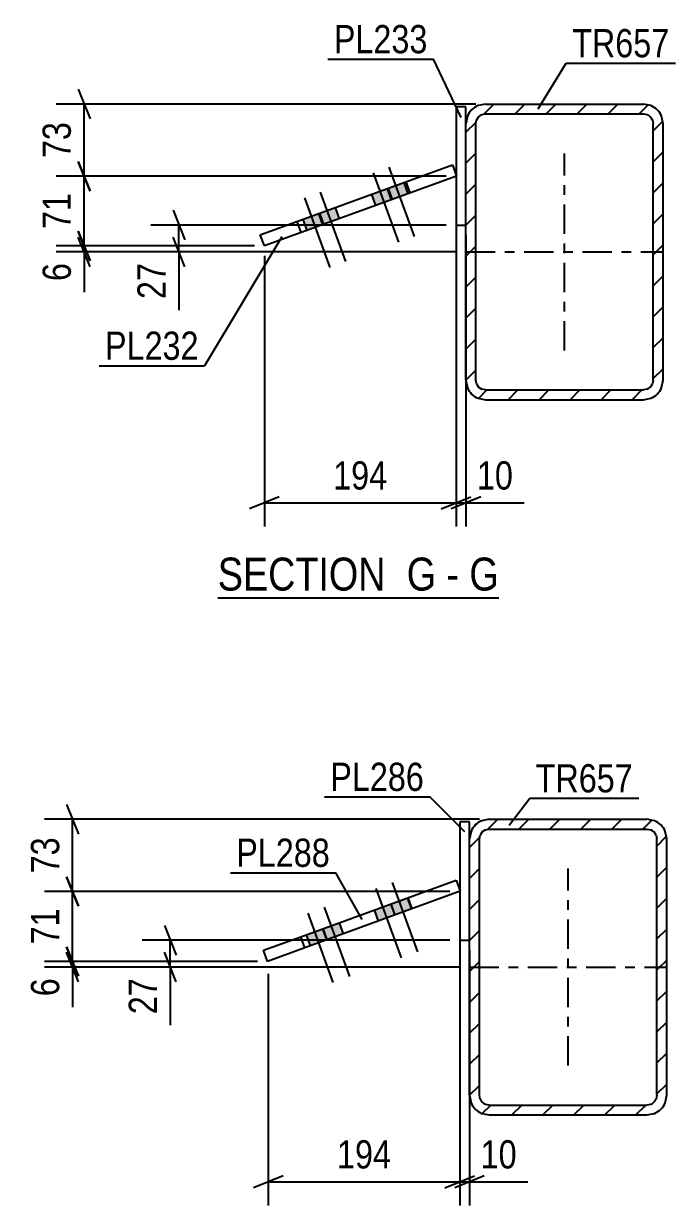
# Model space of a CAD drawing. Header units: millimetres. Extents: x -174 to 1015, y -641 to 200.
# Drawn here: x 482.8 to 548.9, y -450.4 to -330.5 of the extents above; entities that cross this region are included whole.
import ezdxf

# ---------------------------------------------------------------- set-up
doc = ezdxf.new("R2010")
doc.units = ezdxf.units.MM
doc.linetypes.add('DXK_LINE_DOT2', pattern=[3.9198, 1.9599, -1.9599])
doc.linetypes.add('DXK_LINE_DOT3', pattern=[5.9187, 2.979, -0.9799, 0.9799, -0.9799])
doc.styles.add('Arial Narrow', font='ARIALN.TTF', dxfattribs={"height": 0.2})

# ---------------------------------------------------------------- blocks, each defined once
blk = doc.blocks.new('Unknown-814735029-15 - 1856')
at = {"color": 6, "linetype": 'Continuous'}
blk.add_line((502.45, -388.76), (530.95, -388.76), dxfattribs=at)
at = {"color": 0, "linetype": 'Continuous'}
for points in [[(520.56, -388.01), (520.56, -384.51), (502.45, -384.51), (502.45, -388.01)], [(524.59, -388.01), (524.59, -384.51), (521.61, -384.51), (521.61, -388.01)], [(526.91, -388.01), (526.91, -384.51), (525.64, -384.51), (525.64, -388.01)], [(530.95, -388.01), (530.95, -384.51), (527.96, -384.51), (527.96, -388.01)]]:
    blk.add_wipeout(points, dxfattribs=at)
at = {"color": 7, "linetype": 'Continuous', "style": 'Arial Narrow'}
for s, p in [('SECTION ', (502.45, -388.01)), ('G', (521.61, -388.01)), ('G', (527.96, -388.01)), ('-', (525.64, -388.01))]:
    blk.add_text(s, height=3.34, dxfattribs=at).set_placement(p)
blk = doc.blocks.new('Part-814735029-2006 - 1856')
at = {"color": 2, "linetype": 'Continuous'}
for p, q in [((506.76, -351.92), (526.25, -344.83)), ((526.25, -344.83), (526.66, -345.96)), ((526.66, -345.96), (510.9, -351.69)), ((510.9, -351.69), (510.49, -350.57)), ((507.17, -353.05), (506.76, -351.92)), ((510.9, -351.69), (507.17, -353.05))]:
    blk.add_line(p, q, dxfattribs=at)
at = {"color": 7, "linetype": 'DXK_LINE_DOT2'}
blk.add_line((521.96, -347.67), (521.55, -346.54), dxfattribs=at)
blk = doc.blocks.new('Part-814735029-1958 - 1856')
at = {"linetype": 'Continuous'}
h = blk.add_hatch(dxfattribs=at)
h.set_pattern_fill('', scale=0.7, style=0, pattern_type=0)
h.set_pattern_definition([(45, (527.608, -366.6555), (-1.57154, 1.57154), [])])
h.paths.add_polyline_path([(527.61, -340.66), (527.61, -366.66), (527.76, -367.42), (528.19, -368.07), (528.84, -368.5), (529.61, -368.66), (545.61, -368.66), (546.37, -368.5), (547.02, -368.07), (547.46, -367.42), (547.61, -366.66), (547.61, -340.66), (547.46, -339.89), (547.02, -339.24), (546.37, -338.81), (545.61, -338.66), (529.61, -338.66), (528.84, -338.81), (528.19, -339.24), (527.76, -339.89)])
h.paths.add_polyline_path([(528.9, -339.95), (529.23, -339.73), (529.61, -339.66), (545.61, -339.66), (545.99, -339.73), (546.32, -339.95), (546.53, -340.27), (546.61, -340.66), (546.61, -366.66), (546.53, -367.04), (546.32, -367.36), (545.99, -367.58), (545.61, -367.66), (529.61, -367.66), (529.23, -367.58), (528.9, -367.36), (528.68, -367.04), (528.61, -366.66), (528.61, -340.66), (528.68, -340.27)])
at = {"color": 2, "linetype": 'Continuous'}
for p, q in [((529.61, -338.66), (528.84, -338.81)), ((529.61, -338.66), (545.61, -338.66)), ((546.37, -338.81), (545.61, -338.66)), ((527.76, -339.89), (527.61, -340.66)), ((528.61, -340.66), (528.68, -340.27)), ((529.23, -339.73), (529.61, -339.66)), ((529.61, -339.66), (545.61, -339.66)), ((545.61, -339.66), (545.99, -339.73)), ((546.53, -340.27), (546.61, -340.66)), ((547.61, -340.66), (547.46, -339.89)), ((527.61, -366.66), (527.61, -340.66)), ((528.61, -366.66), (528.61, -340.66)), ((546.61, -366.66), (546.61, -340.66)), ((547.61, -366.66), (547.61, -340.66)), ((527.61, -366.66), (527.76, -367.42)), ((528.68, -367.04), (528.61, -366.66)), ((546.61, -366.66), (546.53, -367.04)), ((547.46, -367.42), (547.61, -366.66)), ((529.61, -367.66), (529.23, -367.58)), ((529.61, -367.66), (545.61, -367.66)), ((545.99, -367.58), (545.61, -367.66)), ((528.84, -368.5), (529.61, -368.66)), ((529.61, -368.66), (545.61, -368.66)), ((545.61, -368.66), (546.37, -368.5))]:
    blk.add_line(p, q, dxfattribs=at)
at = {"color": 7, "linetype": 'DXK_LINE_DOT3'}
for p, q in [((537.61, -363.66), (537.61, -343.66)), ((527.61, -353.66), (547.61, -353.66))]:
    blk.add_line(p, q, dxfattribs=at)
at = {"color": 2, "linetype": 'Continuous'}
for centre, radius, start, end in [((529.61, -340.66), 2, 112.5, 157.5), ((545.61, -340.66), 2, 22.5, 67.5), ((529.61, -340.66), 1, 112.5, 157.5), ((545.61, -340.66), 1, 22.5, 67.5), ((529.61, -366.66), 2, 202.5, 247.5), ((529.61, -366.66), 1, 202.5, 247.5), ((545.61, -366.66), 1, 292.5, 337.5), ((545.61, -366.66), 2, 292.5, 337.5)]:
    blk.add_arc(centre, radius, start, end, dxfattribs=at)
blk = doc.blocks.new('Part-814735029-1962 - 1856')
at = {"color": 2, "linetype": 'Continuous'}
for p, q in [((527.61, -338.93), (526.61, -338.93)), ((526.61, -338.93), (526.61, -350.93)), ((527.61, -340.65), (527.61, -338.93)), ((526.61, -350.93), (527.61, -350.93))]:
    blk.add_line(p, q, dxfattribs=at)
at = {"color": 7, "linetype": 'DXK_LINE_DOT2'}
blk.add_line((527.61, -350.93), (527.61, -340.65), dxfattribs=at)
blk = doc.blocks.new('Bolt-814735029-2007 - 1856')
at = {"linetype": 'Continuous'}
for points in [[(518.44, -348.95), (520.13, -348.33), (519.72, -347.21), (518.03, -347.82)], [(520.04, -348.37), (521.73, -347.75), (521.32, -346.62), (519.63, -347.24)], [(511.48, -351.48), (513.17, -350.87), (512.76, -349.74), (511.07, -350.36)], [(513.08, -350.9), (514.77, -350.29), (514.36, -349.16), (512.67, -349.77)]]:
    blk.add_hatch(color=1, dxfattribs=at).paths.add_polyline_path(points)
at = {"color": 1, "linetype": 'Continuous'}
for p, q in [((519.79, -345.05), (522.36, -352.1)), ((518.19, -345.63), (520.76, -352.68)), ((512.83, -347.59), (515.39, -354.63)), ((519.63, -347.24), (520.04, -348.37)), ((519.72, -347.21), (520.13, -348.33)), ((521.32, -346.62), (521.73, -347.75)), ((511.23, -348.17), (513.8, -355.22)), ((518.03, -347.82), (518.44, -348.95)), ((512.67, -349.77), (513.08, -350.9)), ((512.76, -349.74), (513.17, -350.87)), ((514.36, -349.16), (514.77, -350.29)), ((511.07, -350.36), (511.48, -351.48))]:
    blk.add_line(p, q, dxfattribs=at)
blk = doc.blocks.new('Part-814735029-22711 - 22572')
at = {"color": 2, "linetype": 'Continuous'}
for p, q in [((527.98, -411.49), (526.98, -411.49)), ((526.98, -411.49), (526.98, -423.49)), ((527.98, -413.21), (527.98, -411.49)), ((526.98, -423.49), (527.98, -423.49))]:
    blk.add_line(p, q, dxfattribs=at)
at = {"color": 7, "linetype": 'DXK_LINE_DOT2'}
blk.add_line((527.98, -423.49), (527.98, -413.21), dxfattribs=at)
blk = doc.blocks.new('Part-814735029-22747 - 22572')
at = {"linetype": 'Continuous'}
h = blk.add_hatch(dxfattribs=at)
h.set_pattern_fill('', scale=0.7, style=0, pattern_type=0)
h.set_pattern_definition([(45, (527.9847, -439.213), (-1.57154, 1.57154), [])])
h.paths.add_polyline_path([(527.98, -413.21), (527.98, -439.21), (528.14, -439.98), (528.57, -440.63), (529.22, -441.06), (529.98, -441.21), (545.98, -441.21), (546.75, -441.06), (547.4, -440.63), (547.83, -439.98), (547.98, -439.21), (547.98, -413.21), (547.83, -412.45), (547.4, -411.8), (546.75, -411.37), (545.98, -411.21), (529.98, -411.21), (529.22, -411.37), (528.57, -411.8), (528.14, -412.45)])
h.paths.add_polyline_path([(529.28, -412.51), (529.6, -412.29), (529.98, -412.21), (545.98, -412.21), (546.37, -412.29), (546.69, -412.51), (546.91, -412.83), (546.98, -413.21), (546.98, -439.21), (546.91, -439.6), (546.69, -439.92), (546.37, -440.14), (545.98, -440.21), (529.98, -440.21), (529.6, -440.14), (529.28, -439.92), (529.06, -439.6), (528.98, -439.21), (528.98, -413.21), (529.06, -412.83)])
at = {"color": 2, "linetype": 'Continuous'}
for p, q in [((529.98, -411.21), (529.22, -411.37)), ((529.98, -411.21), (545.98, -411.21)), ((546.75, -411.37), (545.98, -411.21)), ((529.6, -412.29), (529.98, -412.21)), ((529.98, -412.21), (545.98, -412.21)), ((545.98, -412.21), (546.37, -412.29)), ((528.14, -412.45), (527.98, -413.21)), ((527.98, -439.21), (527.98, -413.21)), ((528.98, -413.21), (529.06, -412.83)), ((528.98, -439.21), (528.98, -413.21)), ((546.91, -412.83), (546.98, -413.21)), ((546.98, -439.21), (546.98, -413.21)), ((547.98, -413.21), (547.83, -412.45)), ((547.98, -439.21), (547.98, -413.21)), ((527.98, -439.21), (528.14, -439.98)), ((529.06, -439.6), (528.98, -439.21)), ((546.98, -439.21), (546.91, -439.6)), ((547.83, -439.98), (547.98, -439.21)), ((529.22, -441.06), (529.98, -441.21)), ((529.98, -440.21), (529.6, -440.14)), ((529.98, -440.21), (545.98, -440.21)), ((546.37, -440.14), (545.98, -440.21)), ((545.98, -441.21), (546.75, -441.06)), ((529.98, -441.21), (545.98, -441.21))]:
    blk.add_line(p, q, dxfattribs=at)
at = {"color": 7, "linetype": 'DXK_LINE_DOT3'}
for p, q in [((537.98, -436.21), (537.98, -416.21)), ((527.98, -426.21), (547.98, -426.21))]:
    blk.add_line(p, q, dxfattribs=at)
at = {"color": 2, "linetype": 'Continuous'}
for centre, radius, start, end in [((529.98, -413.21), 2, 112.5, 157.5), ((529.98, -413.21), 1, 112.5, 157.5), ((545.98, -413.21), 1, 22.5, 67.5), ((545.98, -413.21), 2, 22.5, 67.5), ((529.98, -439.21), 2, 202.5, 247.5), ((529.98, -439.21), 1, 202.5, 247.5), ((545.98, -439.21), 1, 292.5, 337.5), ((545.98, -439.21), 2, 292.5, 337.5)]:
    blk.add_arc(centre, radius, start, end, dxfattribs=at)
blk = doc.blocks.new('Bolt-814735029-22788 - 22572')
at = {"linetype": 'Continuous'}
for points in [[(520.39, -420.94), (522.08, -420.32), (521.67, -419.19), (519.98, -419.81)], [(518.73, -421.54), (520.42, -420.93), (520.01, -419.8), (518.32, -420.41)], [(513.48, -423.45), (515.17, -422.84), (514.76, -421.71), (513.07, -422.32)], [(511.82, -424.06), (513.51, -423.44), (513.1, -422.31), (511.41, -422.93)]]:
    blk.add_hatch(color=1, dxfattribs=at).paths.add_polyline_path(points)
at = {"color": 1, "linetype": 'Continuous'}
for p, q in [((518.48, -418.23), (521.04, -425.27)), ((520.14, -417.62), (522.71, -424.67)), ((521.67, -419.19), (522.08, -420.32)), ((511.57, -420.74), (514.13, -427.79)), ((513.23, -420.14), (515.8, -427.18)), ((518.32, -420.41), (518.73, -421.54)), ((519.98, -419.81), (520.39, -420.94)), ((520.01, -419.8), (520.42, -420.93)), ((514.76, -421.71), (515.17, -422.84)), ((511.41, -422.93), (511.82, -424.06)), ((513.07, -422.32), (513.48, -423.45)), ((513.1, -422.31), (513.51, -423.44))]:
    blk.add_line(p, q, dxfattribs=at)
blk = doc.blocks.new('Part-814735029-22753 - 22572')
at = {"color": 2, "linetype": 'Continuous'}
for p, q in [((510.87, -423.13), (526.63, -417.39)), ((526.63, -417.39), (527.04, -418.52)), ((527.04, -418.52), (511.28, -424.25)), ((507.07, -424.51), (510.87, -423.13)), ((511.28, -424.25), (510.87, -423.13)), ((511.28, -424.25), (507.48, -425.64)), ((507.48, -425.64), (507.07, -424.51))]:
    blk.add_line(p, q, dxfattribs=at)
at = {"color": 7, "linetype": 'DXK_LINE_DOT2'}
blk.add_line((522.17, -420.29), (521.75, -419.16), dxfattribs=at)
blk = doc.blocks.new('StraightDimension-814735029-22438 - 1856')
at = {"color": 7, "linetype": 'Continuous'}
for p, q in [((497.91, -349.43), (499.11, -352.43)), ((525.61, -350.93), (495.66, -350.93)), ((498.51, -353.66), (498.51, -350.93)), ((499.11, -355.16), (497.91, -352.16)), ((526.61, -353.66), (495.66, -353.66)), ((498.51, -353.66), (498.51, -359.56)), ((498.51, -353.66), (498.51, -359.56))]:
    blk.add_line(p, q, dxfattribs=at)
at = {"color": 0}
blk.add_wipeout([(497.76, -354.18), (493.56, -354.18), (493.56, -359.04), (497.76, -359.04)], dxfattribs=at)
at = {"color": 3, "style": 'Arial Narrow'}
blk.add_text('27', height=2.863, rotation=90.0002, dxfattribs=at).set_placement((497.16, -358.44))
blk = doc.blocks.new('StraightDimension-814735029-22440 - 1856')
at = {"color": 7, "linetype": 'Continuous'}
for p, q in [((488.29, -337.16), (489.49, -340.16)), ((528.61, -338.66), (486.04, -338.66)), ((488.89, -345.98), (488.89, -338.66)), ((489.49, -347.48), (488.29, -344.48)), ((525.61, -345.98), (486.04, -345.98))]:
    blk.add_line(p, q, dxfattribs=at)
at = {"color": 0}
blk.add_wipeout([(488.14, -339.89), (483.94, -339.89), (483.94, -344.74), (488.14, -344.74)], dxfattribs=at)
at = {"color": 3, "style": 'Arial Narrow'}
blk.add_text('73', height=2.863, rotation=90.0002, dxfattribs=at).set_placement((487.54, -344.14))
blk = doc.blocks.new('StraightDimension-814735029-22441 - 1856')
at = {"color": 7, "linetype": 'Continuous'}
for p, q in [((488.29, -344.48), (489.49, -347.48)), ((525.61, -345.98), (486.04, -345.98)), ((488.89, -353.05), (488.89, -345.98)), ((489.49, -354.55), (488.29, -351.55)), ((506.17, -353.05), (486.04, -353.05))]:
    blk.add_line(p, q, dxfattribs=at)
at = {"color": 0}
blk.add_wipeout([(488.14, -347.09), (483.94, -347.09), (483.94, -351.94), (488.14, -351.94)], dxfattribs=at)
at = {"color": 3, "style": 'Arial Narrow'}
blk.add_text('71', height=2.863, rotation=90.0002, dxfattribs=at).set_placement((487.54, -351.34))
blk = doc.blocks.new('StraightDimension-814735029-22442 - 1856')
at = {"color": 7, "linetype": 'Continuous'}
for p, q in [((488.29, -351.55), (489.49, -354.55)), ((489.49, -355.16), (488.29, -352.16)), ((506.17, -353.05), (486.04, -353.05)), ((526.61, -353.66), (486.04, -353.66)), ((488.89, -353.66), (488.89, -353.05)), ((488.89, -353.66), (488.89, -357.73)), ((488.89, -353.66), (488.89, -357.73))]:
    blk.add_line(p, q, dxfattribs=at)
at = {"color": 0}
blk.add_wipeout([(488.14, -354.18), (483.94, -354.18), (483.94, -357.21), (488.14, -357.21)], dxfattribs=at)
at = {"color": 3, "style": 'Arial Narrow'}
blk.add_text('6', height=2.86, rotation=90.0002, dxfattribs=at).set_placement((487.54, -356.61))
blk = doc.blocks.new('StraightDimension-814735029-22445 - 1856')
at = {"color": 7, "linetype": 'Continuous'}
for p, q in [((526.61, -346.98), (526.61, -381.51)), ((527.61, -351.93), (527.61, -381.51)), ((525.11, -379.71), (528.11, -378.51)), ((529.11, -378.51), (526.11, -379.71)), ((526.61, -379.11), (527.61, -379.11)), ((527.61, -379.11), (533.51, -379.11)), ((527.61, -379.11), (533.51, -379.11))]:
    blk.add_line(p, q, dxfattribs=at)
at = {"color": 0}
blk.add_wipeout([(532.99, -378.36), (532.99, -374.16), (528.13, -374.16), (528.13, -378.36)], dxfattribs=at)
at = {"color": 3, "style": 'Arial Narrow'}
blk.add_text('10', height=2.863, dxfattribs=at).set_placement((528.73, -377.76))
blk = doc.blocks.new('StraightDimension-814735029-22446 - 1856')
at = {"color": 7, "linetype": 'Continuous'}
for p, q in [((526.61, -346.98), (526.61, -381.51)), ((507.17, -354.05), (507.17, -381.51)), ((508.67, -378.51), (505.67, -379.71)), ((525.11, -379.71), (528.11, -378.51)), ((507.17, -379.11), (526.61, -379.11))]:
    blk.add_line(p, q, dxfattribs=at)
at = {"color": 0}
blk.add_wipeout([(520.23, -378.36), (520.23, -374.16), (513.55, -374.16), (513.55, -378.36)], dxfattribs=at)
at = {"color": 3, "style": 'Arial Narrow'}
blk.add_text('194', height=2.863, dxfattribs=at).set_placement((514.15, -377.76))
blk = doc.blocks.new('StraightDimension-814735029-23337 - 22572')
at = {"color": 7, "linetype": 'Continuous'}
for p, q in [((487.11, -424.14), (488.31, -427.14)), ((488.31, -427.71), (487.11, -424.71)), ((506.48, -425.64), (484.86, -425.64)), ((526.98, -426.21), (484.86, -426.21)), ((487.71, -426.21), (487.71, -425.64)), ((487.71, -426.21), (487.71, -430.29)), ((487.71, -426.21), (487.71, -430.29))]:
    blk.add_line(p, q, dxfattribs=at)
at = {"color": 0}
blk.add_wipeout([(486.96, -426.74), (482.76, -426.74), (482.76, -429.77), (486.96, -429.77)], dxfattribs=at)
at = {"color": 3, "style": 'Arial Narrow'}
blk.add_text('6', height=2.86, rotation=90.0002, dxfattribs=at).set_placement((486.36, -429.17))
blk = doc.blocks.new('StraightDimension-814735029-23306 - 22572')
at = {"color": 7, "linetype": 'Continuous'}
for p, q in [((497.03, -421.99), (498.23, -424.99)), ((525.98, -423.49), (494.78, -423.49)), ((497.63, -426.21), (497.63, -423.49)), ((498.23, -427.71), (497.03, -424.71)), ((526.98, -426.21), (494.78, -426.21)), ((497.63, -426.21), (497.63, -432.12)), ((497.63, -426.21), (497.63, -432.12))]:
    blk.add_line(p, q, dxfattribs=at)
at = {"color": 0}
blk.add_wipeout([(496.88, -426.74), (492.68, -426.74), (492.68, -431.59), (496.88, -431.59)], dxfattribs=at)
at = {"color": 3, "style": 'Arial Narrow'}
blk.add_text('27', height=2.863, rotation=90.0002, dxfattribs=at).set_placement((496.28, -430.99))
blk = doc.blocks.new('StraightDimension-814735029-23335 - 22572')
at = {"color": 7, "linetype": 'Continuous'}
for p, q in [((487.11, -409.71), (488.31, -412.71)), ((528.98, -411.21), (484.86, -411.21)), ((487.71, -418.54), (487.71, -411.21)), ((488.31, -420.04), (487.11, -417.04)), ((525.98, -418.54), (484.86, -418.54))]:
    blk.add_line(p, q, dxfattribs=at)
at = {"color": 0}
blk.add_wipeout([(486.96, -412.45), (482.76, -412.45), (482.76, -417.3), (486.96, -417.3)], dxfattribs=at)
at = {"color": 3, "style": 'Arial Narrow'}
blk.add_text('73', height=2.863, rotation=90.0002, dxfattribs=at).set_placement((486.36, -416.7))
blk = doc.blocks.new('StraightDimension-814735029-23336 - 22572')
at = {"color": 7, "linetype": 'Continuous'}
for p, q in [((487.11, -417.04), (488.31, -420.04)), ((525.98, -418.54), (484.86, -418.54)), ((487.71, -425.64), (487.71, -418.54)), ((488.31, -427.14), (487.11, -424.14)), ((506.48, -425.64), (484.86, -425.64))]:
    blk.add_line(p, q, dxfattribs=at)
at = {"color": 0}
blk.add_wipeout([(486.96, -419.66), (482.76, -419.66), (482.76, -424.51), (486.96, -424.51)], dxfattribs=at)
at = {"color": 3, "style": 'Arial Narrow'}
blk.add_text('71', height=2.863, rotation=90.0002, dxfattribs=at).set_placement((486.36, -423.91))
blk = doc.blocks.new('StraightDimension-814735029-23427 - 22572')
at = {"color": 7, "linetype": 'Continuous'}
for p, q in [((526.98, -419.54), (526.98, -450.39)), ((527.98, -424.49), (527.98, -450.39)), ((525.48, -448.59), (528.48, -447.39)), ((529.48, -447.39), (526.48, -448.59)), ((526.98, -447.99), (527.98, -447.99)), ((527.98, -447.99), (533.89, -447.99)), ((527.98, -447.99), (533.89, -447.99))]:
    blk.add_line(p, q, dxfattribs=at)
at = {"color": 0}
blk.add_wipeout([(533.37, -447.24), (533.37, -443.04), (528.51, -443.04), (528.51, -447.24)], dxfattribs=at)
at = {"color": 3, "style": 'Arial Narrow'}
blk.add_text('10', height=2.863, dxfattribs=at).set_placement((529.11, -446.64))
blk = doc.blocks.new('StraightDimension-814735029-23428 - 22572')
at = {"color": 7, "linetype": 'Continuous'}
for p, q in [((526.98, -419.54), (526.98, -450.39)), ((507.57, -426.89), (507.57, -450.39)), ((509.07, -447.39), (506.07, -448.59)), ((507.57, -447.99), (526.98, -447.99)), ((525.48, -448.59), (528.48, -447.39))]:
    blk.add_line(p, q, dxfattribs=at)
at = {"color": 0}
blk.add_wipeout([(520.62, -447.24), (520.62, -443.04), (513.94, -443.04), (513.94, -447.24)], dxfattribs=at)
at = {"color": 3, "style": 'Arial Narrow'}
blk.add_text('194', height=2.863, dxfattribs=at).set_placement((514.54, -446.64))
blk = doc.blocks.new('Mark-814735029-22503 - 1856')
at = {"color": 30, "linetype": 'Continuous'}
for p in [(508.94, -352.13), (490.41, -365.2)]:
    blk.add_line(p, (501.11, -365.2), dxfattribs=at)
at = {"color": 0}
blk.add_wipeout([(500.51, -364.6), (500.51, -361.6), (491.01, -361.6), (491.01, -364.6)], dxfattribs=at)
blk.add_wipeout([(500.51, -364.6), (500.51, -361.6), (491.01, -361.6), (491.01, -364.6)], dxfattribs=at)
at = {"color": 3, "style": 'Arial Narrow'}
blk.add_text('PL232', height=2.863, dxfattribs=at).set_placement((491.01, -364.6))
blk = doc.blocks.new('Mark-814735029-22497 - 1856')
at = {"color": 30, "linetype": 'Continuous'}
for p, q in [((534.93, -339.15), (537.79, -334.51)), ((537.79, -334.51), (548.86, -334.51))]:
    blk.add_line(p, q, dxfattribs=at)
at = {"color": 0}
blk.add_wipeout([(548.26, -333.91), (548.26, -330.91), (538.39, -330.91), (538.39, -333.91)], dxfattribs=at)
blk.add_wipeout([(548.26, -333.91), (548.26, -330.91), (538.39, -330.91), (538.39, -333.91)], dxfattribs=at)
at = {"color": 3, "style": 'Arial Narrow'}
blk.add_text('TR657', height=2.863, dxfattribs=at).set_placement((538.39, -333.91))
blk = doc.blocks.new('Mark-814735029-22500 - 1856')
at = {"color": 30, "linetype": 'Continuous'}
for p in [(513.62, -334.1), (527.14, -340.03)]:
    blk.add_line(p, (524.32, -334.1), dxfattribs=at)
at = {"color": 0}
blk.add_wipeout([(523.72, -333.5), (523.72, -330.5), (514.22, -330.5), (514.22, -333.5)], dxfattribs=at)
blk.add_wipeout([(523.72, -333.5), (523.72, -330.5), (514.22, -330.5), (514.22, -333.5)], dxfattribs=at)
at = {"color": 3, "style": 'Arial Narrow'}
blk.add_text('PL233', height=2.863, dxfattribs=at).set_placement((514.22, -333.5))
blk = doc.blocks.new('Mark-814735029-23462 - 22572')
at = {"color": 30, "linetype": 'Continuous'}
for p in [(513.26, -408.94), (527.5, -412.48)]:
    blk.add_line(p, (523.96, -408.94), dxfattribs=at)
at = {"color": 0}
blk.add_wipeout([(523.36, -408.34), (523.36, -405.34), (513.86, -405.34), (513.86, -408.34)], dxfattribs=at)
blk.add_wipeout([(523.36, -408.34), (523.36, -405.34), (513.86, -405.34), (513.86, -408.34)], dxfattribs=at)
at = {"color": 3, "style": 'Arial Narrow'}
blk.add_text('PL286', height=2.863, dxfattribs=at).set_placement((513.86, -408.34))
blk = doc.blocks.new('Mark-814735029-23465 - 22572')
at = {"color": 30, "linetype": 'Continuous'}
for p, q in [((532, -411.82), (534.09, -409.09)), ((534.09, -409.09), (545.16, -409.09))]:
    blk.add_line(p, q, dxfattribs=at)
at = {"color": 0}
blk.add_wipeout([(544.56, -408.49), (544.56, -405.49), (534.69, -405.49), (534.69, -408.49)], dxfattribs=at)
blk.add_wipeout([(544.56, -408.49), (544.56, -405.49), (534.69, -405.49), (534.69, -408.49)], dxfattribs=at)
at = {"color": 3, "style": 'Arial Narrow'}
blk.add_text('TR657', height=2.863, dxfattribs=at).set_placement((534.69, -408.49))
blk = doc.blocks.new('Mark-814735029-23468 - 22572')
at = {"color": 30, "linetype": 'Continuous'}
for p in [(503.72, -416.64), (517.1, -421.37)]:
    blk.add_line(p, (514.42, -416.64), dxfattribs=at)
at = {"color": 0}
blk.add_wipeout([(513.82, -416.04), (513.82, -413.04), (504.32, -413.04), (504.32, -416.04)], dxfattribs=at)
blk.add_wipeout([(513.82, -416.04), (513.82, -413.04), (504.32, -413.04), (504.32, -416.04)], dxfattribs=at)
at = {"color": 3, "style": 'Arial Narrow'}
blk.add_text('PL288', height=2.863, dxfattribs=at).set_placement((504.32, -416.04))

msp = doc.modelspace()

# ---------------------------------------------------------------- block references
for name in ['Part-814735029-1962 - 1856', 'Part-814735029-1958 - 1856', 'Part-814735029-2006 - 1856', 'Bolt-814735029-2007 - 1856', 'Unknown-814735029-15 - 1856', 'Part-814735029-22747 - 22572', 'Part-814735029-22711 - 22572', 'Part-814735029-22753 - 22572', 'Bolt-814735029-22788 - 22572']:
    msp.add_blockref(name, (0, 0))

# ---------------------------------------------------------------- next in the draw order: block references
for name in ['Mark-814735029-22497 - 1856', 'StraightDimension-814735029-22440 - 1856', 'StraightDimension-814735029-22438 - 1856', 'Mark-814735029-23465 - 22572', 'StraightDimension-814735029-23335 - 22572', 'StraightDimension-814735029-23337 - 22572']:
    msp.add_blockref(name, (0, 0))

# ---------------------------------------------------------------- next in the draw order: block references
for name in ['Mark-814735029-22500 - 1856', 'StraightDimension-814735029-22441 - 1856', 'Mark-814735029-23462 - 22572', 'StraightDimension-814735029-23306 - 22572']:
    msp.add_blockref(name, (0, 0))

# ---------------------------------------------------------------- next in the draw order: block references
for name in ['StraightDimension-814735029-22442 - 1856', 'StraightDimension-814735029-23336 - 22572']:
    msp.add_blockref(name, (0, 0))

# ---------------------------------------------------------------- next in the draw order: block references
for name in ['StraightDimension-814735029-22445 - 1856', 'StraightDimension-814735029-23427 - 22572']:
    msp.add_blockref(name, (0, 0))

# ---------------------------------------------------------------- next in the draw order: block references
for name in ['StraightDimension-814735029-22446 - 1856', 'StraightDimension-814735029-23428 - 22572']:
    msp.add_blockref(name, (0, 0))

# ---------------------------------------------------------------- next in the draw order: block references
for name in ['Mark-814735029-22503 - 1856', 'Mark-814735029-23468 - 22572']:
    msp.add_blockref(name, (0, 0))

doc.saveas('drawing.dxf')
